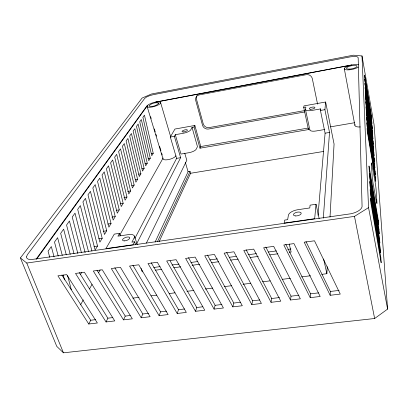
<?xml version="1.0" encoding="UTF-8"?>
<svg xmlns="http://www.w3.org/2000/svg" width="408" height="408" viewBox="0 0 408 408"><rect width="100%" height="100%" fill="white"/><g stroke="black" fill="none" stroke-linecap="round" stroke-linejoin="round"><path stroke-width="0.61" d="M330.184 295.285L304.195 242.204L314.491 240.796L340.257 294.086L330.184 295.285L330.363 291.46L305.98 241.536M321.841 274.334L326.879 273.697L327.267 266.705M330.016 217.127L334.07 144.034L325.63 102.02L303.97 105.907L303.715 107.416L308.458 129.571L199.981 148.191L194.06 127.026L194.866 125.47L174.925 129.045L170.315 137.032L176.618 158.37L134.875 238.379M323.325 218.163L329.516 132.437L324.911 109.676L325.63 102.02M318.01 215.266L325.094 133.186L320.438 110.471L320.611 108.9L311.748 110.476A6.722 2.198 -12.4 0 1 305.51 109.319L305.878 107.029L303.715 107.416M310.233 297.661L283.8 244.989L293.964 243.601L320.178 296.478L310.233 297.661L310.57 293.837L285.789 244.331M316.027 204.275L314.67 218.693L284.162 223.069L284.662 220.096L287.666 219.662L288.374 215.281A9.17 4.151 -12.7 0 1 297.916 209.697L309.789 207.953L310.095 205.153L316.027 204.275L319.148 218.52M290.522 300.007L263.66 247.738L273.697 246.371L300.349 298.835L290.522 300.007L291.016 296.183L265.832 247.059M308.458 129.571L308.606 128.5M271.055 302.323L243.775 250.456L253.684 249.104L280.76 301.165L271.055 302.323L271.697 298.503L246.131 249.752M251.828 304.608L224.14 253.139L233.927 251.802L261.411 303.47L251.828 304.608L252.618 300.798L226.669 252.414M232.83 306.867L204.75 255.785L214.414 254.464L242.301 305.74L232.83 306.867L233.764 303.062L207.468 255.071M214.062 309.101L185.599 258.402L195.146 257.096L223.416 307.989L214.062 309.101L215.138 305.301L188.486 257.667M195.519 311.309L166.688 260.982L176.113 259.697L204.765 310.207L195.519 311.309L196.733 307.515L170.049 260.778M177.194 313.487L148.007 263.532L157.32 262.262L186.329 312.4L177.194 313.487L178.546 309.697L151.215 262.762M159.089 315.639L129.55 266.057L138.751 264.797L168.116 314.568L159.089 315.639L160.568 311.86L132.931 265.292M141.194 317.771L111.318 268.546L120.406 267.301L150.113 316.71L141.194 317.771L142.8 313.992L114.852 267.765M159.176 241.551L190.572 173.273L190.036 171.431L188.083 171.753L155.106 242.087M123.512 319.872L93.304 271.004L102.286 269.78L132.325 318.827L123.512 319.872L125.241 316.103L96.987 270.208M157.427 241.76L190.036 171.431M142.759 270.922L142.27 271.963L141.071 268.413M199.981 148.191L200.751 146.543L194.866 125.47M146.375 243.086L186.813 160.303L184.753 153.184M106.029 321.953L114.745 320.918L84.379 272.223L75.511 273.436L106.029 321.953L107.885 318.189L112.827 317.592M136.665 243.78L180.637 157.687L174.379 136.313L175.302 134.686L183.427 133.243A6.416 2.04 -15.7 0 0 190.806 129.754L192.046 127.388L194.06 127.026M119.519 233.34L117.922 236.166L128.489 234.61A8.772 3.677 -19.2 0 1 134.206 237.752L131.896 242.153L134.62 241.76L133.069 244.749L105.912 248.645L114.296 234.11L119.519 233.34L120.34 235.732M88.755 324.008L97.369 322.983L66.688 274.64L57.921 275.839L88.755 324.008L90.724 320.249L95.615 319.663M80.509 304.888L83.314 299.9M89.551 288.813L92.045 284.376M98.593 272.738L100.149 269.963M119.794 235.039L163.134 157.988M80.335 274.712L81.829 272.218M97.538 246.055L95.135 250.053L82.936 201.94L85.486 198.344L97.538 246.055L93.988 246.57M102.204 238.282L99.894 242.133L87.985 194.815L90.438 191.357L102.204 238.282L98.716 238.797M106.702 230.79L104.474 234.503L92.846 187.955L95.212 184.62L106.702 230.79L103.27 231.3M111.042 223.564L108.89 227.144L97.532 181.346L99.812 178.128L111.042 223.564L107.666 224.074M115.229 216.587L113.154 220.045L102.051 174.966L104.249 171.86L115.229 216.587L111.909 217.097M119.274 209.85L117.269 213.19L106.412 168.81L108.533 165.816L119.274 209.85L116.163 210.334M123.18 203.337L121.242 206.565L110.624 162.869L112.674 159.972L123.18 203.337L120.115 203.821M126.965 197.039L125.088 200.165L114.694 157.126L116.678 154.326L126.965 197.039L123.945 197.523M130.621 190.949L128.806 193.968L118.626 151.572L120.544 148.864L130.621 190.949L127.648 191.429M134.161 185.054L132.401 187.976L122.436 146.202L124.292 143.58L134.161 185.054L131.815 185.436M137.588 179.341L135.889 182.177L126.118 141.005L127.913 138.465L137.588 179.341L135.278 179.724M140.908 173.808L139.261 176.552L129.683 135.966L131.427 133.508L140.908 173.808L138.633 174.185M144.131 168.443L142.535 171.105L133.141 131.09L134.829 128.709L144.131 168.443L141.887 168.82M147.252 163.241L145.707 165.821L136.491 126.363L138.128 124.052L147.252 163.241L145.044 163.618M150.287 158.192L148.782 160.696L139.74 121.778L141.331 119.534L150.287 158.192L148.104 158.564M153.23 153.291L151.771 155.723L142.897 117.326L144.437 115.148L153.23 153.291L151.348 153.612M36.113 259.177L146.941 105.871L148.813 104.417L152.056 103.01L155.626 102.061L351.783 64.928L355.623 64.505L358.499 64.796M36.695 259.06L147.314 105.799A7.033 1.938 -16.1 0 0 152.159 106.983A7.033 1.938 -16.1 0 0 160.436 103.346A7.033 1.938 -16.1 0 0 155.535 102.194L351.727 65.061A7.594 2.167 -11.6 0 0 344.398 68.274A7.594 2.167 -11.6 0 0 349.228 69.824A7.594 2.167 -11.6 0 0 358.219 67.136M20.4 257.938L142.076 98.063L151.49 94.003L353.43 55.187L362.003 55.952L374.085 124.787L387.6 309.091L374.636 318.515L63.444 352.813L56.763 346.361L20.4 257.938L26.77 263.048L63.444 352.813M26.77 263.048L354.481 216.378L368.551 207.636L362.003 55.952M304.414 110.629L209.171 127.566A4.937 4.513 26.7 0 1 203.255 123.889L196.477 99.154A5.018 4.636 31.2 0 1 196.967 95.599M304.863 111.93L208.488 129.02A4.962 4.534 26.7 0 1 202.546 125.332L195.728 100.496A5.044 4.651 31.1 0 1 199.221 94.916L306.179 74.705A5.212 4.983 2.5 0 1 312.319 78.652L317.562 104.111M170.315 137.032L174.379 136.313M320.438 110.471L324.911 109.676M200.751 146.543L308.055 128.076M330.587 126.832L354.46 122.742M324.819 129.484L316.052 130.983A6.645 2.341 -12.2 0 1 309.84 129.637M176.618 158.37L180.637 157.687M325.094 133.186L329.516 132.437M190.572 173.273L323.585 151.455M153.796 267.48L160.089 266.628M172.038 265.016L178.959 264.083M190.913 262.466L197.834 261.533M209.789 259.921L217.342 258.901M229.296 257.285L236.217 256.351M248.171 254.74L256.346 253.633M268.301 252.022L276.481 250.915M287.808 249.385L290.95 248.962M155.519 270.188L161.823 269.341M173.808 267.735L180.749 266.806M192.102 265.287L199.675 264.272M211.66 262.665L218.596 261.732M230.581 260.125L238.15 259.111M250.135 257.504L258.335 256.408M269.693 254.883L277.894 253.786M289.246 252.261L291.139 252.011L289.206 244.004M132.773 298.136L139.077 297.345M151.052 295.836L156.723 295.122M169.33 293.541L175.001 292.827M186.976 291.317L193.907 290.445M205.255 289.017L212.818 288.068M224.16 286.64L231.724 285.687M243.071 284.264L250.634 283.31M262.609 281.806L270.173 280.852M282.147 279.347L290.338 278.317M301.68 276.884L310.498 275.767M125.241 316.103L130.244 315.501M142.8 313.992L148.497 313.308M160.568 311.86L166.541 311.141M178.546 309.697L184.589 308.973M196.733 307.515L202.847 306.775M215.138 305.301L221.947 304.485M233.764 303.062L240.659 302.236M252.618 300.798L259.753 299.941M271.697 298.503L279.521 297.565M291.016 296.183L298.931 295.234M310.57 293.837L318.582 292.873M330.363 291.46L339.104 290.409M61.883 275.002L90.724 320.249M79.331 272.62L107.885 318.189M134.462 236.181L137.251 244.499M134.62 241.76L135.629 244.769M150.629 116.724L151.179 118.544M154.306 128.862L155.224 131.891M155.958 134.319L156.514 136.139M159.64 146.457L160.925 150.705M161.66 153.133L162.216 154.953M147.089 106.381L162.95 158.661A6.824 2.341 -16.4 0 0 168.871 159.502A6.824 2.341 -16.4 0 0 175.94 155.8M160.645 102.75L170.707 136.859M175.302 134.686L180.958 154.056L189.001 152.684A6.344 2.178 -15.8 0 0 196.268 149.119L197.452 146.63L192.046 127.388M185.359 162.389L188.083 171.753M49.72 257.29L48.073 251.139L51.321 246.559L54.075 256.913M58.217 256.117L54.499 242.071L57.61 237.68L62.286 255.439M63.225 275.048L64.52 279.934M67.611 275.64L71.318 289.726M70.232 254.419L63.643 229.169L60.659 233.381L66.295 254.873M74.021 253.73L66.565 225.043L69.431 220.998L77.831 253.46M81.427 252.685L72.242 217.036L74.996 213.149L85.129 252.634M88.48 251.547L77.693 209.34L80.34 205.606L91.912 251.053M323.615 259.004L326.879 273.697M305.515 109.614L309.85 129.948M320.611 108.9L320.866 110.15M354.481 216.378L374.636 318.515M368.551 207.636L387.6 309.091M344.291 68.651L354.868 125.292M360.29 126.954A7.349 2.611 -10.8 0 1 355.108 124.567M26.495 256.918L26.821 258.101L27.907 258.958A9.455 3.672 -21.8 0 0 32.038 259.462L350.829 213.777A13.025 5.921 -10.6 0 0 359.168 210.411L360.167 209.61A13.025 5.921 -10.6 0 0 362.075 206.494L358.168 57.605L357.107 56.692L354.164 56.421L350.314 56.865L153.418 94.646L149.833 95.599L146.503 97.033L144.682 98.42L27.331 254.765L26.495 256.918M158.712 103.27C156.652 105.779 152.403 106.947 149.201 106.187L149.058 105.917C150.991 103.336 155.361 102.255 158.523 102.949L158.712 103.27M376.043 199.823L373.514 185.946A7.125 0.337 81 0 1 372.173 176.475L371.433 163.506A6.865 0.311 80.9 0 1 372.377 166.806L374.784 180.106A6.814 0.306 81 0 1 376.064 189.067L376.966 202.791A7.074 0.332 81 0 1 376.043 199.823M380.496 252.685L370.403 194.009L370.189 189.725L380.169 247.804L380.496 252.685M380.827 257.683L370.622 198.4L370.846 202.893L381.164 262.793L380.827 257.683M378.369 220.682L369.005 165.944L369.194 169.692L378.655 224.961L378.369 220.682M378.94 229.332L369.383 173.522L369.577 177.434L379.241 233.794L378.94 229.332M379.542 238.359L369.775 181.438L369.98 185.533L379.853 243.03L379.542 238.359M372.412 131.044L365.114 87.694L372.586 133.61L372.412 131.044M372.759 136.216L365.339 92.193L365.451 94.498L372.932 138.863L372.759 136.216M373.111 141.561L365.568 96.844L365.685 99.231L373.295 144.299L373.111 141.561M373.478 147.089L365.808 101.658L365.93 104.132L373.667 149.925L373.478 147.089M373.861 152.811L366.058 106.646L366.185 109.206L374.054 155.749L373.861 152.811M374.253 158.743L366.313 111.812L366.445 114.469L374.457 161.787L374.253 158.743M374.661 164.888L366.578 117.172L366.715 119.927L374.87 168.045L374.661 164.888M375.085 171.263L366.858 122.732L367.001 125.593L375.304 174.537L375.085 171.263M375.523 177.878L367.144 128.51L367.292 131.483L375.753 181.279L375.523 177.878M371.448 116.515L364.487 75.062L371.606 118.84L371.448 116.515M371.759 121.207L364.686 79.137L371.923 123.604L371.759 121.207M372.081 126.047L364.895 83.349L372.249 128.525L372.081 126.047M349.1 69.125A5.426 1.55 -11.6 0 0 357.056 66.244A5.426 1.55 -11.6 0 0 349.044 66.402A5.426 1.55 -11.6 0 0 349.1 69.125M295.611 215.939A3.973 1.8 -12.7 0 0 301.206 213.175A3.973 1.8 -12.7 0 0 295.147 212.854A3.973 1.8 -12.7 0 0 295.611 215.939M310.534 109.273A2.912 0.954 -12.4 0 0 314.925 107.641A2.912 0.954 -12.4 0 0 310.758 107.544A2.912 0.954 -12.4 0 0 310.534 109.273M124.7 240.868A3.8 1.591 -19.2 0 0 129.759 237.731A3.8 1.591 -19.2 0 0 124.001 238.19A3.8 1.591 -19.2 0 0 124.7 240.868M183.518 131.957A2.78 0.882 -15.7 0 0 187.415 130.116A2.78 0.882 -15.7 0 0 183.263 130.443A2.78 0.882 -15.7 0 0 183.518 131.957"/></g></svg>
